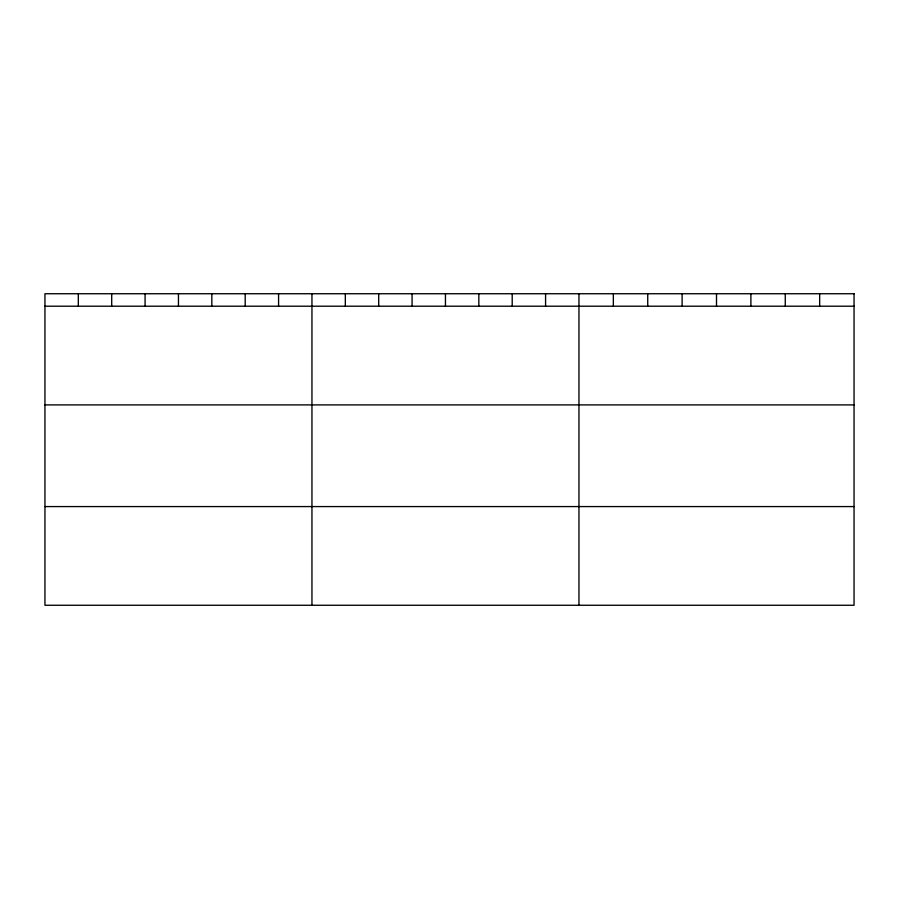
<?xml version="1.0" encoding="UTF-8"?>
<svg xmlns="http://www.w3.org/2000/svg" width="899" height="899" viewBox="0 0 899 899"><rect width="100%" height="100%" fill="white"/><g stroke="black" fill="none" stroke-linecap="round" stroke-linejoin="round"><path stroke-width="1.35" d="M44.95 306.211L854.05 306.211M44.95 404.898L854.05 404.898M44.95 506.575L854.05 506.575M819.663 293.737L819.663 306.211M785.276 293.737L785.276 306.211M750.89 293.737L750.89 306.211M716.503 293.737L716.503 306.211M682.116 293.737L682.116 306.211M647.73 293.737L647.73 306.211M613.343 293.737L613.343 306.211M578.956 293.737L578.956 605.263M545.581 293.737L545.581 306.211M512.205 293.737L512.205 306.211M478.83 293.737L478.83 306.211M445.454 293.737L445.454 306.211M412.079 293.737L412.079 306.211M378.704 293.737L378.704 306.211M345.328 293.737L345.328 306.211M311.953 293.737L311.953 605.263M278.578 293.737L278.578 306.211M245.202 293.737L245.202 306.211M211.827 293.737L211.827 306.211M178.452 293.737L178.452 306.211M145.076 293.737L145.076 306.211M111.701 293.737L111.701 306.211M78.325 293.737L78.325 306.211M854.05 293.737L44.95 293.737L44.95 605.263L854.05 605.263L854.05 293.737"/></g></svg>
